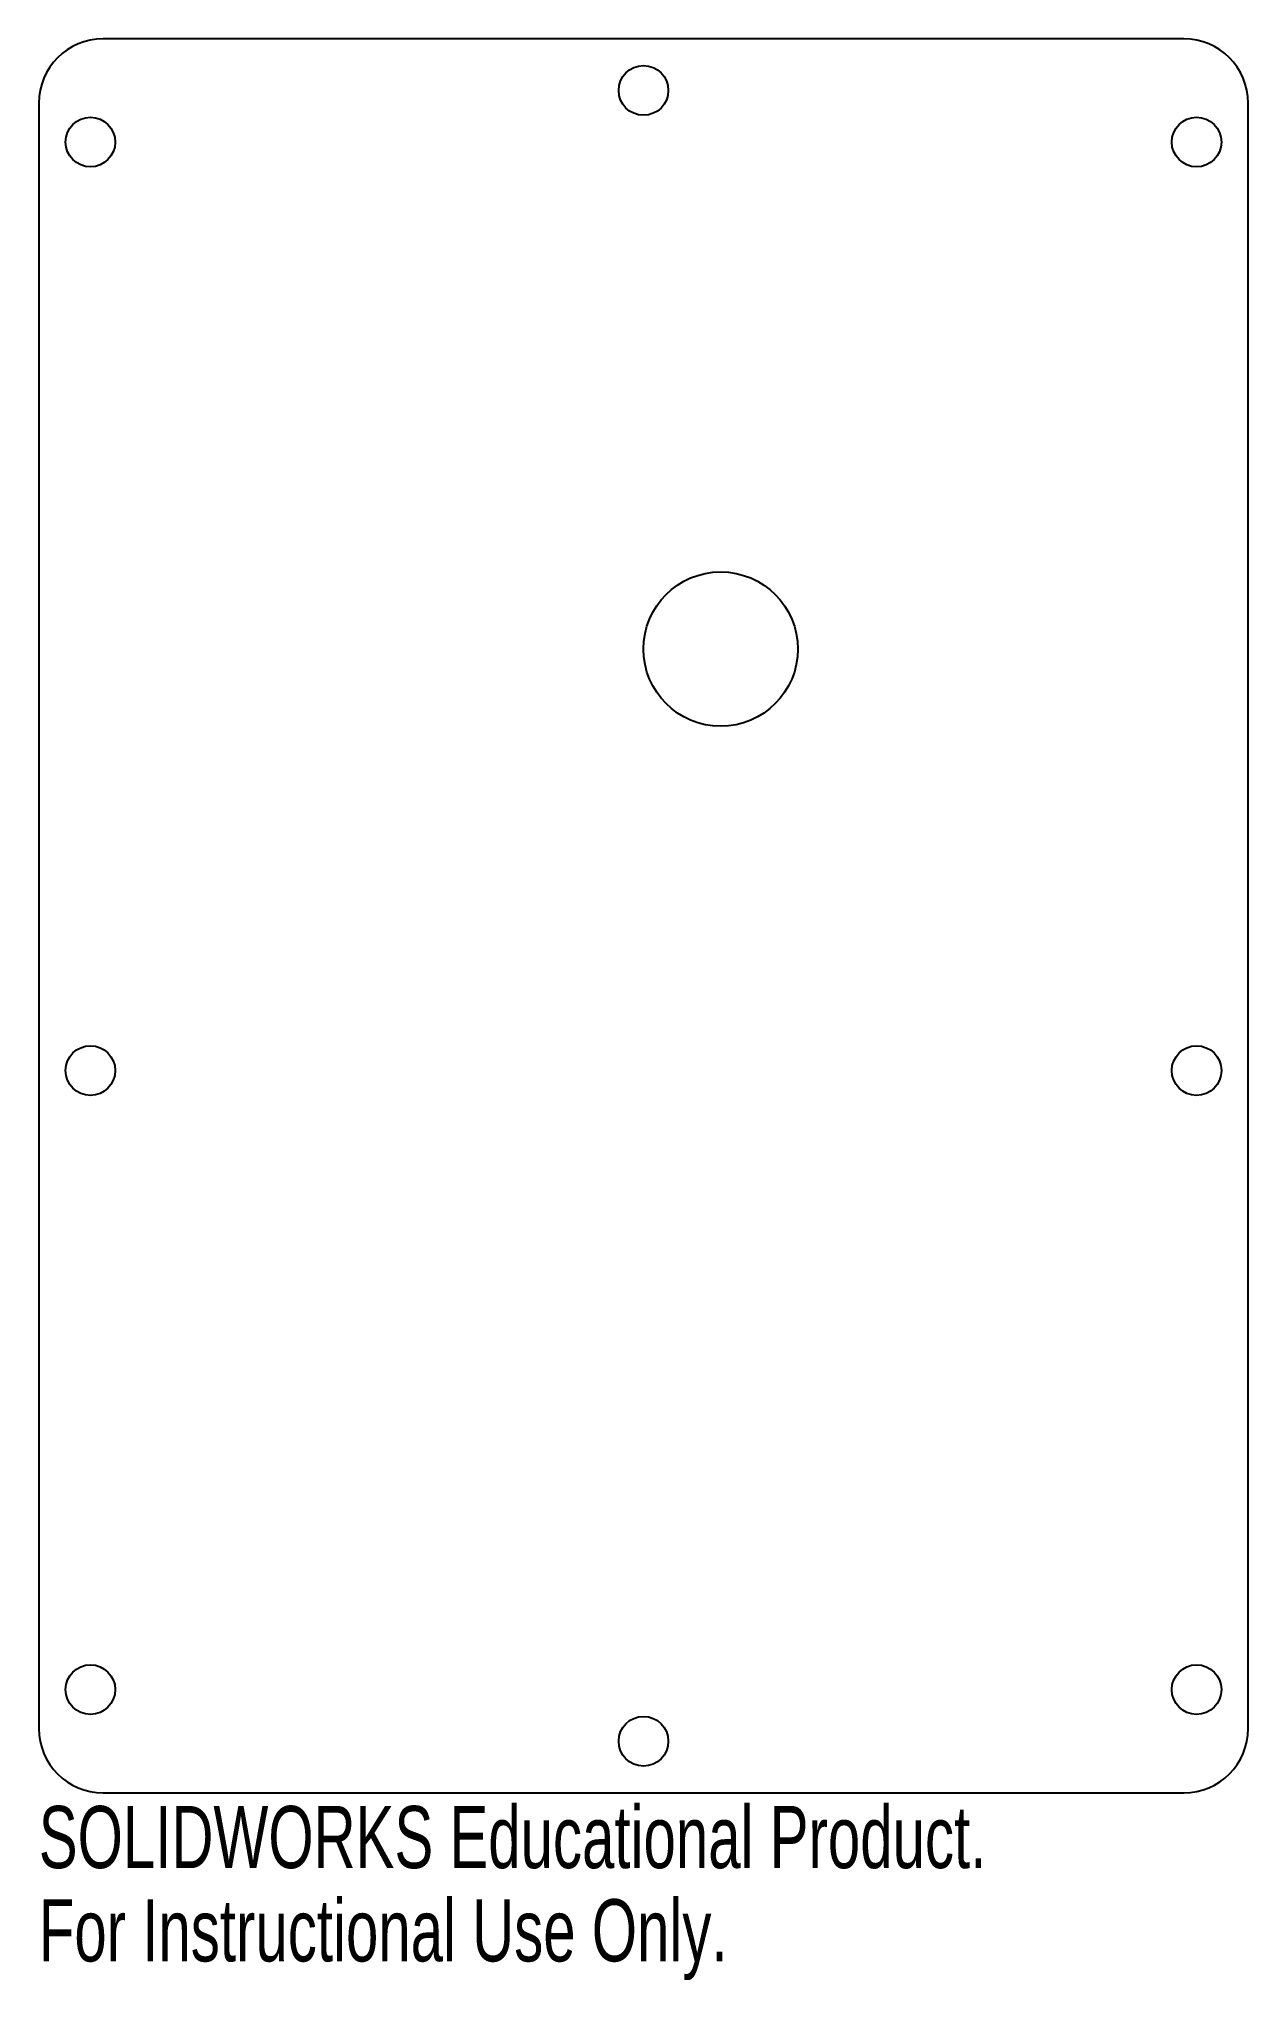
# Model space of a CAD drawing. Header units: millimetres. Extents: x -47 to 47, y -24 to 127.
import ezdxf

# ---------------------------------------------------------------- set-up
doc = ezdxf.new("R2010")
doc.units = ezdxf.units.MM
doc.styles.add('SLDTEXTSTYLE0', font='TXT', dxfattribs={"width": 0.7})

msp = doc.modelspace()

# ---------------------------------------------------------------- linework, layer by layer
at = {"color": 7, "linetype": 'Continuous', "lineweight": 25}
for p, q in [((42.02, 126.57), (-42.02, 126.57)), ((-47.02, 121.57), (-47.02, -4.76)), ((47.02, -4.76), (47.02, 121.57)), ((-42.02, -9.76), (42.02, -9.76))]:
    msp.add_line(p, q, dxfattribs=at)
for centre, radius in [((0, 122.56), 1.93), ((-43.01, 118.55), 1.93), ((43.01, 118.55), 1.93), ((6, 79.14), 6), ((-43.01, 46.38), 1.93), ((43.01, 46.38), 1.93), ((-43.01, -1.74), 1.93), ((43.01, -1.74), 1.93), ((0, -5.75), 1.93)]:
    msp.add_circle(centre, radius, dxfattribs=at)
for centre, start, end in [((-42.02, 121.57), 90, 180), ((42.02, 121.57), 0, 90), ((-42.02, -4.76), 180, 270), ((42.02, -4.76), 270, 0)]:
    msp.add_arc(centre, 5, start, end, dxfattribs=at)

# ---------------------------------------------------------------- texts
at = {"color": 7, "linetype": 'Continuous', "char_height": 4.8336, "attachment_point": 1, "style": 'SLDTEXTSTYLE0'}
for s, insert in [('SOLIDWORKS Educational Product.', (-47.02, -10.78)), ('For Instructional Use Only.', (-47.02, -18.03))]:
    msp.add_mtext(s, dxfattribs=dict(at, insert=insert))

doc.saveas('drawing.dxf')
